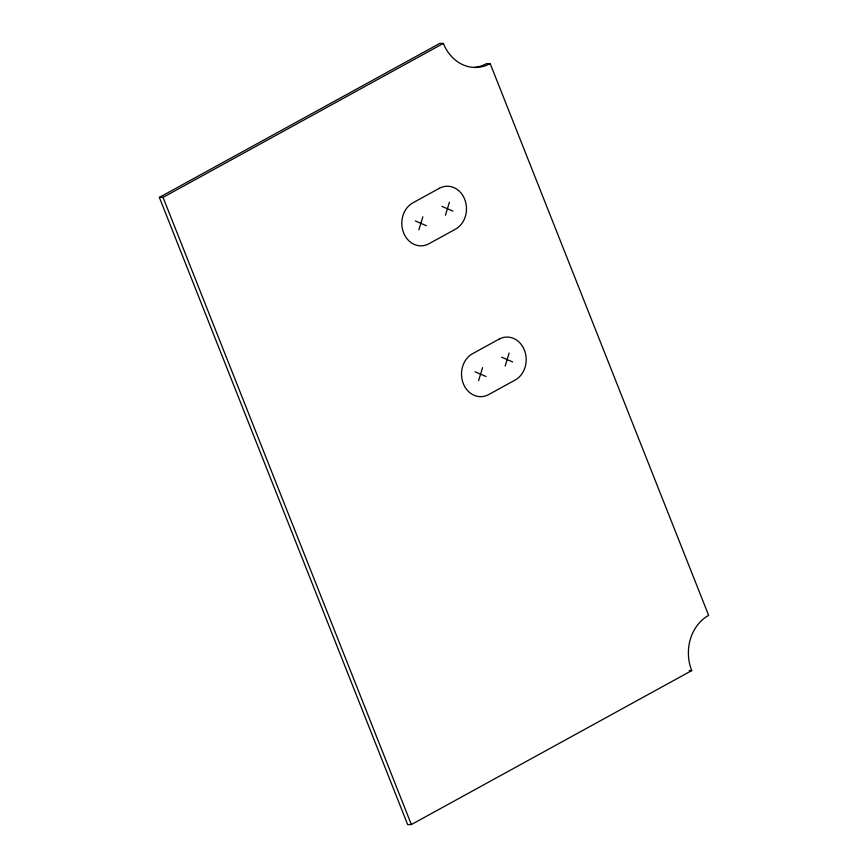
<?xml version="1.0" encoding="UTF-8"?>
<svg xmlns="http://www.w3.org/2000/svg" width="868" height="868" viewBox="0 0 868 868"><rect width="100%" height="100%" fill="white"/><g stroke="black" fill="none" stroke-linecap="round" stroke-linejoin="round"><path stroke-width="1.3" d="M418.864 229.836L422.857 216.826M445.425 215.253L449.418 202.233M478.583 380.661L482.575 367.652M505.133 366.079L509.125 353.07M159.354 197.405L439.696 43.443L443.385 43.4A41.577 35.197 89.4 0 0 490.181 63.603L708.646 615.379A41.577 35.197 89.4 0 0 691.709 670.595L411.367 824.557L407.678 824.6L159.354 197.405L163.043 197.372L443.385 43.4M490.181 63.603L486.492 63.646A41.577 35.197 89.4 0 1 474.395 67.389M689.246 670.617L691.709 670.595M441.899 206.367L452.933 211.119M415.338 220.949L426.372 225.713M501.617 357.193L512.652 361.956M475.056 371.775L486.091 376.538M163.043 197.372L411.367 824.557M439.327 188.323L412.777 202.906A22.514 19.063 89.4 0 0 403.598 232.808A22.514 19.063 89.4 0 0 428.944 243.756L455.505 229.163A22.514 19.063 89.4 0 0 464.684 199.26A22.514 19.063 89.4 0 0 439.327 188.323M499.046 339.149L472.485 353.732A22.514 19.063 89.4 0 0 463.317 383.634A22.514 19.063 89.4 0 0 488.662 394.582L515.223 380A22.514 19.063 89.4 0 0 524.391 350.086A22.514 19.063 89.4 0 0 499.046 339.149"/></g></svg>
